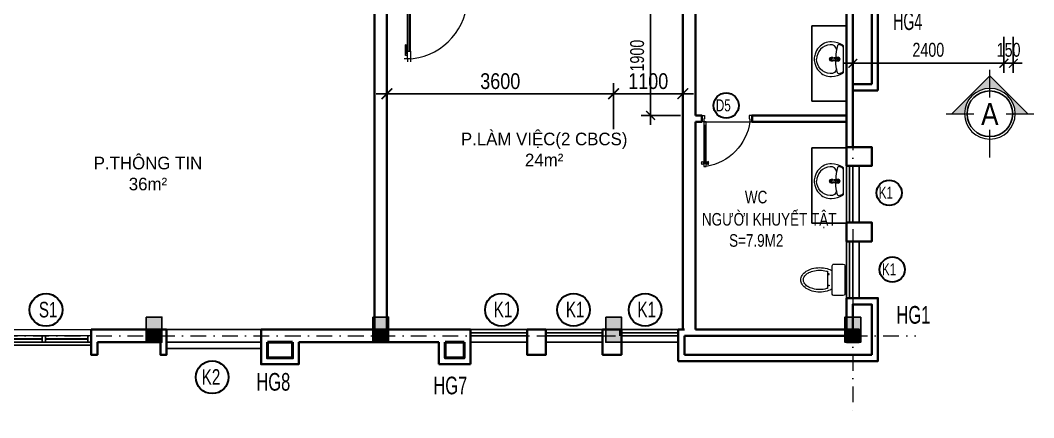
# Model space of a CAD drawing. Header units: millimetres. Extents: x 408599 to 453999, y -1491679 to -1474616.
# Drawn here: x 437900 to 453999, y -1491679 to -1485366 of the extents above; entities that cross this region are included whole.
import ezdxf
from ezdxf.enums import TextEntityAlignment as Align

# ---------------------------------------------------------------- set-up
doc = ezdxf.new("R2010")
doc.units = ezdxf.units.MM
doc.header["$MEASUREMENT"] = 0
doc.linetypes.add('DASHDOT', pattern=[1, 0.5, -0.25, 0, -0.25])
for name, color, linetype, lineweight in [('0 LAYER', 7, 'Continuous', 20), ('32-CUA', 32, 'Continuous', 15), ('8', 9, 'Continuous', 13), ('A-Door', 8, 'Continuous', 13), ('Chu thich-0.25', 21, 'Continuous', 35), ('CUA SO', 135, 'Continuous', 15), ('Hatch Nhat-0.15', 8, 'Continuous', 9), ('NET THAY', 7, 'Continuous', 20), ('S3', 2, 'Continuous', 25), ('S5', 1, 'Continuous', 35), ('Text', 3, 'Continuous', 0), ('TRUC', 65, 'DASHDOT', 9), ('Tuong-0.5', 1, 'Continuous', 50), ('Vat lieu', 245, 'Continuous', 9)]:
    doc.layers.add(name, color=color, linetype=linetype, lineweight=lineweight)
for name, color, linetype in [('DA-ANNO-DIMS', 7, 'Continuous'), ('DIM', 7, 'Continuous'), ('GHICHU', 7, 'Continuous'), ('hat', 7, 'Continuous'), ('KICHTHUOC', 7, 'Continuous'), ('Net-02', 8, 'Continuous'), ('NET-THAY', 7, 'Continuous'), ('NET03', 2, 'Continuous'), ('TBI', 3, 'Continuous')]:
    doc.layers.add(name, color=color, linetype=linetype)
doc.styles.add('AVO', font='arial.ttf')
doc.styles.add('B', font='')
doc.styles.add('CHU KT (APTIMA)', font='', dxfattribs={"width": 0.7})
doc.styles.add('HELVECONDENSE', font='')
doc.styles.add('STYLE2', font='')
doc.styles.add('VNI-A', font='', dxfattribs={"width": 0.8})
doc.styles.add('VNI-HELVE', font='', dxfattribs={"height": 200})
doc.styles.add('VNI-Helve-Condense', font='', dxfattribs={"width": 0.9, "height": 220})
doc.styles.get('B').set_extended_font_data('VNI-Helve-Condense')
doc.styles.get('CHU KT (APTIMA)').set_extended_font_data('VNI-Aptima')
doc.styles.get('HELVECONDENSE').set_extended_font_data('VNI-Helve-Condense')
doc.styles.get('STYLE2').set_extended_font_data('VNI-Helve-Condense')
doc.styles.get('VNI-A').set_extended_font_data('VNI-Avo')
doc.styles.get('VNI-HELVE').set_extended_font_data('VNI-Helve-Condense')
doc.styles.get('VNI-Helve-Condense').set_extended_font_data('VNI-Helve-Condense')
doc.dimstyles.new('Copy of D100', dxfattribs={"dimscale": 0, "dimtxt": 220, "dimasz": 140, "dimexe": 150, "dimexo": 0, "dimgap": 100, "dimtad": 1, "dimdec": 0, "dimzin": 0, "dimdsep": 46, "dimtxsty": 'VNI-Helve-Condense', "dimblk": 'ARCHTICK', "dimcen": 0.09, "dimdle": 150, "dimclrd": 35, "dimclre": 35, "dimclrt": 2, "dimadec": 0, "dimazin": 0, "dimtfac": 1, "dimtdec": 0, "dimtix": 1, "dimtmove": 2, "dimatfit": 3, "dimldrblk": 'ARCHTICK', "dimfxl": 1, "dimtolj": 1, "dimtzin": 0, "dimarcsym": 1})
doc.dimstyles.new('TL 1-100', dxfattribs={"dimscale": 0, "dimtxt": 250, "dimasz": 170, "dimexe": 170, "dimexo": 6.25, "dimgap": 70, "dimtad": 1, "dimdec": 0, "dimzin": 0, "dimdsep": 46, "dimtxsty": 'STYLE2', "dimblk": 'ARCHTICK', "dimcen": 0.09, "dimdle": 170, "dimclrd": 252, "dimclre": 252, "dimclrt": 7, "dimadec": 0, "dimazin": 0, "dimtfac": 1, "dimtdec": 0, "dimtix": 1, "dimtmove": 2, "dimatfit": 3, "dimfxl": 1, "dimtolj": 1, "dimtzin": 0, "dimarcsym": 0})

# ---------------------------------------------------------------- blocks, each defined once
blk = doc.blocks.new('C1000')
at = {"layer": '32-CUA', "lineweight": 0}
for p, q in [((74112.4, -17359.21), (74111.9, -17359.21)), ((74112.4, -17359.21), (74112.4, -17358.71)), ((74112.4, -17359.21), (74112.4, -17360.41)), ((74112.9, -17359.21), (74112.4, -17359.21)), ((74112.9, -17359.21), (74112.9, -17358.71)), ((74112.9, -17360.41), (74112.9, -17359.21)), ((74112.12, -17359.72), (74112.12, -17361.41)), ((74112.4, -17359.72), (74112.12, -17359.72)), ((74112.18, -17360), (74112.18, -17361.41)), ((74112.4, -17360), (74112.18, -17360)), ((74112.4, -17359.72), (74112.4, -17360)), ((74112.4, -17360.18), (74112.4, -17367.01)), ((74112.4, -17360.41), (74112.9, -17360.41)), ((74112.65, -17367.01), (74112.65, -17360.41)), ((74112.9, -17360.41), (74112.9, -17367.01)), ((74112.18, -17361.41), (74112.12, -17361.41)), ((74112.4, -17368.21), (74112.4, -17367.01)), ((74112.4, -17367.01), (74112.9, -17367.01)), ((74112.9, -17367.01), (74112.9, -17368.21)), ((74112.15, -17368.21), (74112.15, -17369.21)), ((74112.4, -17368.21), (74112.15, -17368.21)), ((74112.4, -17368.71), (74112.4, -17368.21)), ((74112.9, -17368.21), (74112.4, -17368.21)), ((74112.65, -17368.71), (74112.4, -17368.71)), ((74112.65, -17369.21), (74112.65, -17368.71)), ((74121.65, -17368.71), (74121.9, -17368.71)), ((74121.65, -17369.21), (74121.65, -17368.71)), ((74121.9, -17368.21), (74122.15, -17368.21)), ((74121.9, -17368.71), (74121.9, -17368.21)), ((74122.15, -17368.21), (74122.15, -17369.21)), ((74112.15, -17369.21), (74112.65, -17369.21)), ((74122.15, -17369.21), (74121.65, -17369.21))]:
    blk.add_line(p, q, dxfattribs=at)
at = {"layer": '32-CUA', "lineweight": 0, "extrusion": (0, 0, -1)}
blk.add_ellipse((74113.02, -17368.07), major_axis=(-6.72, 6.36), ratio=0.918583, start_param=0.785398, end_param=2.356194, dxfattribs=at)
blk = doc.blocks.new('_ArchTick')
at = {"color": 0, "linetype": 'ByBlock', "const_width": 0.15}
blk.add_lwpolyline([(-0.5, -0.5), (0.5, 0.5)], dxfattribs=at)
blk = doc.blocks.new('*D42')
at = {"layer": 'DEFPOINTS', "color": 0, "ltscale": 2, "transparency": 16777216}
for p in [(447325, -1486532), (443725, -1487100), (447325, -1487100)]:
    blk.add_point(p, dxfattribs=at)
at = {"layer": 'DIM', "color": 252, "lineweight": -2, "ltscale": 2, "transparency": 16777216}
for p, q in [((443725, -1487094), (443725, -1486362)), ((447325, -1487094), (447325, -1486362)), ((443555, -1486532), (447495, -1486532))]:
    blk.add_line(p, q, dxfattribs=at)
at = {"layer": 'DIM', "color": 252, "lineweight": -2, "ltscale": 2, "transparency": 16777216, "xscale": 170, "yscale": 170, "zscale": 170, "rotation": 180}
blk.add_blockref('_ArchTick', (443725, -1486532), dxfattribs=at)
at = {"layer": 'DIM', "color": 252, "lineweight": -2, "ltscale": 2, "transparency": 16777216, "xscale": 170, "yscale": 170, "zscale": 170}
blk.add_blockref('_ArchTick', (447325, -1486532), dxfattribs=at)
at = {"layer": 'DIM', "color": 7, "ltscale": 2, "transparency": 16777216, "insert": (445525, -1486334), "char_height": 250, "attachment_point": 5, "style": 'STYLE2'}
blk.add_mtext('\\A1;3600', dxfattribs=at)
blk = doc.blocks.new('*D43')
at = {"layer": 'DEFPOINTS', "color": 0, "ltscale": 2, "transparency": 16777216}
for p in [(448425, -1486532), (448425, -1486637), (447325, -1487100)]:
    blk.add_point(p, dxfattribs=at)
at = {"layer": 'DIM', "color": 252, "lineweight": -2, "ltscale": 2, "transparency": 16777216}
for p, q in [((447325, -1487094), (447325, -1486362)), ((448425, -1486631), (448425, -1486362)), ((447155, -1486532), (448595, -1486532))]:
    blk.add_line(p, q, dxfattribs=at)
at = {"layer": 'DIM', "color": 252, "lineweight": -2, "ltscale": 2, "transparency": 16777216, "xscale": 170, "yscale": 170, "zscale": 170, "rotation": 180}
blk.add_blockref('_ArchTick', (447325, -1486532), dxfattribs=at)
at = {"layer": 'DIM', "color": 252, "lineweight": -2, "ltscale": 2, "transparency": 16777216, "xscale": 170, "yscale": 170, "zscale": 170}
blk.add_blockref('_ArchTick', (448425, -1486532), dxfattribs=at)
at = {"layer": 'DIM', "color": 7, "ltscale": 2, "transparency": 16777216, "insert": (447875, -1486334), "char_height": 250, "attachment_point": 5, "style": 'STYLE2'}
blk.add_mtext('\\A1;1100', dxfattribs=at)
blk = doc.blocks.new('TF0995P')
at = {"layer": 'Vat lieu'}
for p, q in [((-0.039, -0.183), (-0.017, -0.183)), ((0.017, -0.183), (0.038, -0.183))]:
    blk.add_line(p, q, dxfattribs=at)
blk.add_lwpolyline([(0, 0), (0.211, 0), (0.222, -0.008, -0.132514), (0.275, -0.189, -0.220557), (0.187, -0.392, -0.106796), (0.081, -0.451, -0.073183), (0, -0.464, -0.073183), (-0.081, -0.451, -0.106796), (-0.187, -0.392, -0.220557), (-0.275, -0.189, -0.132514), (-0.222, -0.008), (-0.211, 0)], format="xyb", close=True, dxfattribs=at)
for points in [[(-0.192, -0.004, 0.205194), (-0.208, -0.015, 0.09486), (-0.231, -0.07, 0.321316), (-0.219, -0.096, 0.050737), (-0.026, -0.122, 13.255667)], [(-0.152, -0.11, 0.396389), (-0.229, -0.209, 0.390675), (0, -0.427, 1.709543)], [(-0.012, -0.207), (-0.014, -0.195, -0.090943), (-0.016, -0.189), (-0.022, -0.147), (-0.027, -0.114), (-0.03, -0.083, -0.413838), (0, -0.054, -0.413838), (0.03, -0.083), (0.027, -0.114), (0.022, -0.147), (0.016, -0.189, -0.090943), (0.014, -0.195), (0.012, -0.207, -0.482882)], [(0.027, -0.114, 0.462811), (0, -0.083, 0.462811), (-0.027, -0.114)], [(-0.022, -0.112, -0.414214), (0, -0.091, -0.685598)], [(-0.022, -0.112), (-0.012, -0.186, 0.389882), (0, -0.196, 1.391857)], [(0.022, -0.112, 0.414214), (0, -0.091, 0.685598)], [(0.152, -0.11, -0.396389), (0.229, -0.209, -0.390675), (0, -0.427, -1.709543)], [(0.022, -0.112), (0.012, -0.186, -0.389882), (0, -0.196, -1.391857)], [(0.192, -0.004, -0.205194), (0.208, -0.015, -0.09486), (0.231, -0.07, -0.321316), (0.219, -0.096, -0.050572), (0.026, -0.122, -13.255667)], [(-0.014, -0.195, 0.245866), (0, -0.205, 0.245866), (0.014, -0.195)], [(0.012, -0.207, -0.389882), (0, -0.217, -0.230616), (-0.009, -0.213, -0.146126), (-0.012, -0.207)], [(0.012, -0.207), (0.011, -0.215, -0.409667), (0, -0.225, -0.409667), (-0.011, -0.215), (-0.012, -0.207)]]:
    blk.add_lwpolyline(points, format="xyb", dxfattribs=at)
for centre, radius in [((0, -0.125), 0.019), ((0, -0.069), 0.0143), ((0, -0.125), 0.012), ((0, -0.069), 0.0089)]:
    blk.add_circle(centre, radius, dxfattribs=at)
for radius, start, end in [(0.0329, 126.9145, 252.0015), (0.0329, 291.5338, 49.4494), (0.0227, 142.1403, 238.4416), (0.0227, 307.8585, 31.1898)]:
    blk.add_arc((-0.001, -0.183), radius, start, end, dxfattribs=at)
blk = doc.blocks.new('mb-boncau1')
at = {"layer": 'Vat lieu', "linetype": 'Continuous'}
for p, q in [((225, 0), (-225, 0)), ((-250, -25), (-250, -175)), ((250, -175), (250, -25)), ((-225, -200), (225, -200)), ((-133, -270), (133, -270)), ((-86, -248), (-96, -248)), ((-96, -248), (-96, -270)), ((-96, -270), (-86, -270)), ((-86, -270), (-86, -248)), ((86, -248), (96, -248)), ((86, -270), (86, -248)), ((96, -270), (86, -270)), ((96, -248), (96, -270))]:
    blk.add_line(p, q, dxfattribs=at)
for centre, radius, start, end in [((-225, -25), 25, 90, 180), ((225, -25), 25, 0, 90), ((-225, -175), 25, 180, 270), ((264, -401), 458, 164.9269, 180), ((134, -366), 323, 149.0966, 164.9269), ((264, -401), 418, 164.9269, 180), ((134, -366), 283, 160.176, 164.9269), ((-134, -366), 283, 15.0731, 19.824), ((-264, -401), 418, 0, 15.0731), ((-134, -366), 323, 15.0731, 30.9034), ((-264, -401), 458, 0, 15.0731), ((225, -175), 25, 270, 0), ((264, -401), 458, 180, 195.0731), ((264, -401), 418, 180, 195.0731), ((-264, -401), 418, 344.9269, 0), ((-264, -401), 458, 344.9269, 0), ((134, -436), 323, 195.0731, 213.0315), ((134, -436), 283, 195.0731, 213.0315), ((52, -490), 226, 213.0315, 237.5002), ((52, -490), 186, 213.0315, 237.5002), ((-52, -490), 186, 302.4998, 326.9685), ((-52, -490), 226, 302.4998, 326.9685), ((-134, -436), 283, 326.9685, 344.9269), ((-134, -436), 323, 326.9685, 344.9269), ((0, -571), 129, 237.5002, 270), ((0, -571), 89.3, 237.5002, 270), ((0, -571), 89.3, 270, 302.4998), ((0, -571), 129, 270, 302.4998)]:
    blk.add_arc(centre, radius, start, end, dxfattribs=at)
blk = doc.blocks.new('*D24')
at = {"layer": 'DA-ANNO-DIMS', "color": 35, "linetype": 'ByBlock', "lineweight": -2, "transparency": 16777216}
blk.add_line((447912, -1487027), (447912, -1484827), dxfattribs=at)
at = {"layer": 'DA-ANNO-DIMS', "color": 35, "lineweight": -2, "transparency": 16777216}
for p, q in [((448388, -1484977), (447762, -1484977)), ((448388, -1486877), (447762, -1486877))]:
    blk.add_line(p, q, dxfattribs=at)
at = {"layer": 'DEFPOINTS', "color": 0, "linetype": 'ByBlock', "transparency": 16777216}
for p in [(447912, -1484977), (448388, -1484977), (448388, -1486877)]:
    blk.add_point(p, dxfattribs=at)
at = {"layer": 'DA-ANNO-DIMS', "color": 35, "linetype": 'ByBlock', "lineweight": -2, "transparency": 16777216, "xscale": 140, "yscale": 140, "zscale": 140}
for p, rotation in [((447912, -1484977), 90), ((447912, -1486877), 270)]:
    blk.add_blockref('_ArchTick', p, dxfattribs=dict(at, rotation=rotation))
at = {"layer": 'DA-ANNO-DIMS', "color": 2, "linetype": 'ByBlock', "transparency": 16777216, "insert": (447700, -1485927), "char_height": 220, "attachment_point": 5, "rotation": 90, "style": 'VNI-Helve-Condense'}
blk.add_mtext('\\A1;1900', dxfattribs=at)
blk = doc.blocks.new('*D25')
at = {"layer": 'DEFPOINTS', "color": 0, "transparency": 16777216}
for p in [(451125, -1485628), (453525, -1485628), (451125, -1486049)]:
    blk.add_point(p, dxfattribs=at)
at = {"layer": 'KICHTHUOC', "color": 35, "lineweight": -2, "transparency": 16777216}
for p, q in [((451125, -1485628), (451125, -1486199)), ((453525, -1485628), (453525, -1486199)), ((453675, -1486049), (450975, -1486049))]:
    blk.add_line(p, q, dxfattribs=at)
at = {"layer": 'KICHTHUOC', "color": 35, "lineweight": -2, "transparency": 16777216, "xscale": 140, "yscale": 140, "zscale": 140, "rotation": 180}
blk.add_blockref('_ArchTick', (451125, -1486049), dxfattribs=at)
at = {"layer": 'KICHTHUOC', "color": 35, "lineweight": -2, "transparency": 16777216, "xscale": 140, "yscale": 140, "zscale": 140}
blk.add_blockref('_ArchTick', (453525, -1486049), dxfattribs=at)
at = {"layer": 'KICHTHUOC', "color": 2, "transparency": 16777216, "insert": (452325, -1485836), "char_height": 220, "attachment_point": 5, "style": 'VNI-Helve-Condense'}
blk.add_mtext('\\A1;2400', dxfattribs=at)
blk = doc.blocks.new('*D26')
at = {"layer": 'DEFPOINTS', "color": 0, "transparency": 16777216}
for p in [(453525, -1485628), (453675, -1485628), (453675, -1486049)]:
    blk.add_point(p, dxfattribs=at)
at = {"layer": 'KICHTHUOC', "color": 35, "lineweight": -2, "transparency": 16777216}
for p, q in [((453525, -1485628), (453525, -1486199)), ((453675, -1485628), (453675, -1486199)), ((453525, -1486049), (453385, -1486049)), ((453525, -1486049), (453675, -1486049)), ((453675, -1486049), (453815, -1486049))]:
    blk.add_line(p, q, dxfattribs=at)
at = {"layer": 'KICHTHUOC', "color": 35, "lineweight": -2, "transparency": 16777216, "xscale": 140, "yscale": 140, "zscale": 140}
blk.add_blockref('_ArchTick', (453525, -1486049), dxfattribs=at)
at = {"layer": 'KICHTHUOC', "color": 35, "lineweight": -2, "transparency": 16777216, "xscale": 140, "yscale": 140, "zscale": 140, "rotation": 180}
blk.add_blockref('_ArchTick', (453675, -1486049), dxfattribs=at)
at = {"layer": 'KICHTHUOC', "color": 2, "transparency": 16777216, "insert": (453600, -1485836), "char_height": 220, "attachment_point": 5, "style": 'VNI-Helve-Condense'}
blk.add_mtext('\\A1;150', dxfattribs=at)
blk = doc.blocks.new('dau cat 2')
h = blk.add_hatch(color=256)
h.paths.add_polyline_path([(0, 200), (0, 300), (-300, 0), (-200, 0, -0.414214)])
h.paths.add_polyline_path([(200, 0), (300, 0), (0, 300), (0, 200, -0.414214)])
blk.add_circle((0, 0), 180)
at = {"layer": '8'}
for p, q in [((0, 127.3), (0, 345.5)), ((0, 300), (-300, 0)), ((0, 300), (300, 0)), ((-127.3, 0), (-345.5, 0)), ((345.5, 0), (127.3, 0)), ((0, -345.5), (0, -127.3))]:
    blk.add_line(p, q, dxfattribs=at)
blk.add_circle((0, 0), 200, dxfattribs=at)
at = {"layer": 'Text', "style": 'HELVECONDENSE'}
blk.add_attdef('A', text='', height=232.7, dxfattribs=at).set_placement((0, 0), align=Align.MIDDLE)
blk = doc.blocks.new('s1')
at = {"layer": 'CUA SO', "color": 30}
for p, q in [((429800, -1489688), (429125, -1489688)), ((429800, -1489698), (429125, -1489698)), ((430525, -1489688), (429850, -1489688)), ((430525, -1489698), (429850, -1489698))]:
    blk.add_line(p, q, dxfattribs=at)
at = {"layer": 'CUA SO', "color": 55}
for points in [[(429125, -1489743), (429075, -1489743), (429075, -1489643), (429125, -1489643)], [(430575, -1489643), (429075, -1489643), (429075, -1489843), (430575, -1489843)], [(429850, -1489743), (429800, -1489743), (429800, -1489643), (429850, -1489643)], [(430575, -1489743), (430525, -1489743), (430525, -1489643), (430575, -1489643)]]:
    blk.add_lwpolyline(points, close=True, dxfattribs=at)
at = {"layer": 'CUA SO', "color": 30}
for points in [[(429125, -1489643), (429800, -1489643), (429800, -1489743), (429125, -1489743)], [(429850, -1489643), (430525, -1489643), (430525, -1489743), (429850, -1489743)]]:
    blk.add_lwpolyline(points, close=True, dxfattribs=at)

msp = doc.modelspace()

# ---------------------------------------------------------------- hatches: boundary and pattern name
at = {"layer": 'hat', "ltscale": 200}
h = msp.add_hatch(color=6, dxfattribs=at)
h.dxf.hatch_style = 1
h.paths.add_polyline_path([(440125.4, -1490278.2), (439925.4, -1490278.2), (439925.4, -1490478.2), (440125.4, -1490478.2)])
h = msp.add_hatch(color=256, dxfattribs=at)
h.dxf.hatch_style = 1
h.paths.add_polyline_path([(443525.4, -1490479.4), (443725.4, -1490479.4), (443725.4, -1490279.4), (443525.4, -1490279.4)])
h = msp.add_hatch(color=256, dxfattribs=at)
h.dxf.hatch_style = 1
h.paths.add_polyline_path([(451225.4, -1490476.6), (451025.4, -1490476.6), (451025.4, -1490276.6), (451225.4, -1490276.6)])
h = msp.add_hatch(color=256, dxfattribs=at)
h.dxf.hatch_style = 1
h.paths.add_polyline_path([(451025.4, -1490476.6), (451225.4, -1490476.6), (451225.4, -1490276.6), (451025.4, -1490276.6)])
h = msp.add_hatch(color=256, dxfattribs=at)
h.dxf.hatch_style = 1
h.paths.add_polyline_path([(451225.4, -1490476.6), (451025.4, -1490476.6), (451025.4, -1490276.6), (451225.4, -1490276.6)])
h = msp.add_hatch(color=256, dxfattribs=at)
h.dxf.hatch_style = 1
h.paths.add_polyline_path([(451025.4, -1490476.6), (451225.4, -1490476.6), (451225.4, -1490276.6), (451025.4, -1490276.6)])
h = msp.add_hatch(color=256, dxfattribs=at)
h.dxf.hatch_style = 1
h.paths.add_polyline_path([(451225.4, -1490477.6), (451025.4, -1490477.6), (451025.4, -1490277.6), (451225.4, -1490277.6)])
h = msp.add_hatch(color=256, dxfattribs=at)
h.dxf.hatch_style = 1
h.paths.add_polyline_path([(451025.4, -1490477.6), (451225.4, -1490477.6), (451225.4, -1490277.6), (451025.4, -1490277.6)])
h = msp.add_hatch(color=256, dxfattribs=at)
h.dxf.hatch_style = 1
h.paths.add_polyline_path([(451225.4, -1490477.6), (451025.4, -1490477.6), (451025.4, -1490277.6), (451225.4, -1490277.6)])
h = msp.add_hatch(color=256, dxfattribs=at)
h.dxf.hatch_style = 1
h.paths.add_polyline_path([(451025.4, -1490477.6), (451225.4, -1490477.6), (451225.4, -1490277.6), (451025.4, -1490277.6)])
h = msp.add_hatch(color=256, dxfattribs=at)
h.dxf.hatch_style = 1
h.paths.add_polyline_path([(451225.4, -1490479.4), (451025.4, -1490479.4), (451025.4, -1490279.4), (451225.4, -1490279.4)])
h = msp.add_hatch(color=256, dxfattribs=at)
h.dxf.hatch_style = 1
h.paths.add_polyline_path([(451025.4, -1490479.4), (451225.4, -1490479.4), (451225.4, -1490279.4), (451025.4, -1490279.4)])
h = msp.add_hatch(color=256, dxfattribs=at)
h.dxf.hatch_style = 1
h.paths.add_polyline_path([(451225.4, -1490479.4), (451025.4, -1490479.4), (451025.4, -1490279.4), (451225.4, -1490279.4)])
h = msp.add_hatch(color=256, dxfattribs=at)
h.dxf.hatch_style = 1
h.paths.add_polyline_path([(451025.4, -1490479.4), (451225.4, -1490479.4), (451225.4, -1490279.4), (451025.4, -1490279.4)])
h = msp.add_hatch(color=256, dxfattribs=at)
h.dxf.hatch_style = 1
h.paths.add_polyline_path([(451225.4, -1490479.4), (451025.4, -1490479.4), (451025.4, -1490279.4), (451225.4, -1490279.4)])
h = msp.add_hatch(color=256, dxfattribs=at)
h.dxf.hatch_style = 1
h.paths.add_polyline_path([(451025.4, -1490479.4), (451225.4, -1490479.4), (451225.4, -1490279.4), (451025.4, -1490279.4)])
h = msp.add_hatch(color=256, dxfattribs=at)
h.dxf.hatch_style = 1
h.paths.add_polyline_path([(451225.4, -1490479.4), (451025.4, -1490479.4), (451025.4, -1490279.4), (451225.4, -1490279.4)])
h = msp.add_hatch(color=256, dxfattribs=at)
h.dxf.hatch_style = 1
h.paths.add_polyline_path([(451025.4, -1490479.4), (451225.4, -1490479.4), (451225.4, -1490279.4), (451025.4, -1490279.4)])
at = {"layer": 'Hatch Nhat-0.15'}
h = msp.add_hatch(color=256, dxfattribs=at)
h.dxf.hatch_style = 1
h.paths.add_polyline_path([(440000.4, -1490079.4), (439900.4, -1490079.4), (439900.4, -1490379.2), (440000.4, -1490379.2)])
h.paths.add_polyline_path([(440150.4, -1490079.4), (440000.4, -1490079.4), (440000.4, -1490379.2), (440150.4, -1490379.2)])
h.paths.add_polyline_path([(440150.4, -1490379.2), (440000.4, -1490379.2), (440000.4, -1490479.4), (440150.4, -1490479.4)])
h.paths.add_polyline_path([(440000.4, -1490379.2), (439900.4, -1490379.2), (439900.4, -1490479.4), (440000.4, -1490479.4)])
h = msp.add_hatch(color=256, dxfattribs=at)
h.dxf.hatch_style = 1
h.paths.add_polyline_path([(443600.4, -1490079.4), (443500.4, -1490079.4), (443500.4, -1490379.2), (443600.4, -1490379.2)])
h.paths.add_polyline_path([(443750.4, -1490079.4), (443600.4, -1490079.4), (443600.4, -1490379.2), (443750.4, -1490379.2)])
h.paths.add_polyline_path([(443750.4, -1490379.2), (443600.4, -1490379.2), (443600.4, -1490479.4), (443750.4, -1490479.4)])
h.paths.add_polyline_path([(443600.4, -1490379.2), (443500.4, -1490379.2), (443500.4, -1490479.4), (443600.4, -1490479.4)])
h = msp.add_hatch(color=256, dxfattribs=at)
h.dxf.hatch_style = 1
h.paths.add_polyline_path([(447300.4, -1490079.4), (447200.4, -1490079.4), (447200.4, -1490379.2), (447300.4, -1490379.2)])
h.paths.add_polyline_path([(447450.4, -1490079.4), (447300.4, -1490079.4), (447300.4, -1490379.2), (447450.4, -1490379.2)])
h.paths.add_polyline_path([(447450.4, -1490379.2), (447300.4, -1490379.2), (447300.4, -1490479.4), (447450.4, -1490479.4)])
h.paths.add_polyline_path([(447300.4, -1490379.2), (447200.4, -1490379.2), (447200.4, -1490479.4), (447300.4, -1490479.4)])
h = msp.add_hatch(color=256, dxfattribs=at)
h.dxf.hatch_style = 1
h.paths.add_polyline_path([(451150.4, -1490079.4), (451250.4, -1490079.4), (451250.4, -1490379.2), (451150.4, -1490379.2)])
h.paths.add_polyline_path([(451000.4, -1490079.4), (451150.4, -1490079.4), (451150.4, -1490379.2), (451000.4, -1490379.2)])
h.paths.add_polyline_path([(451000.4, -1490379.2), (451150.4, -1490379.2), (451150.4, -1490479.4), (451000.4, -1490479.4)])
h.paths.add_polyline_path([(451150.4, -1490379.2), (451250.4, -1490379.2), (451250.4, -1490479.4), (451150.4, -1490479.4)])
h = msp.add_hatch(color=256, dxfattribs=at)
h.dxf.hatch_style = 1
h.paths.add_polyline_path([(451150.4, -1490080.4), (451250.4, -1490080.4), (451250.4, -1490380.2), (451150.4, -1490380.2)])
h.paths.add_polyline_path([(451000.4, -1490080.4), (451150.4, -1490080.4), (451150.4, -1490380.2), (451000.4, -1490380.2)])
h.paths.add_polyline_path([(451000.4, -1490380.2), (451150.4, -1490380.2), (451150.4, -1490480.4), (451000.4, -1490480.4)])
h.paths.add_polyline_path([(451150.4, -1490380.2), (451250.4, -1490380.2), (451250.4, -1490480.4), (451150.4, -1490480.4)])

# ---------------------------------------------------------------- linework, layer by layer
at = {"layer": 'A-Door'}
msp.add_line((448725.4, -1486976.8), (448725.4, -1486876.8), dxfattribs=at)
msp.add_line((448725.4, -1486976.8), (448725.4, -1486876.8), dxfattribs=at)
at = {"layer": 'A-Door', "extrusion": (0, -1e-16, -1)}
for p, q in [((448761.3, -1486976.8), (449489.6, -1486976.8)), ((448761.3, -1486976.8), (449489.6, -1486976.8)), ((448761.3, -1487030.6), (448797.2, -1487030.6)), ((448761.3, -1487030.6), (448797.2, -1487030.6)), ((448774.8, -1487633.1), (448774.8, -1487030.6)), ((448774.8, -1487633.1), (448774.8, -1487030.6)), ((448783.8, -1487633.1), (448783.8, -1487030.6)), ((448783.8, -1487633.1), (448783.8, -1487030.6)), ((448761.3, -1487633.1), (448797.2, -1487633.1)), ((448761.3, -1487633.1), (448797.2, -1487633.1))]:
    msp.add_line(p, q, dxfattribs=at)
at = {"layer": 'A-Door', "extrusion": (0, -1e-16, -1), "elevation": 0}
for points in [[(-448725.4, -1486976.8), (-448725.4, -1486876.8), (-448770.3, -1486876.8), (-448770.3, -1486931.9), (-448761.3, -1486931.9), (-448761.3, -1486976.8)], [(-448725.4, -1486976.8), (-448725.4, -1486876.8), (-448770.3, -1486876.8), (-448770.3, -1486931.9), (-448761.3, -1486931.9), (-448761.3, -1486976.8)], [(-449525.4, -1486976.8), (-449525.4, -1486876.8), (-449480.6, -1486876.8), (-449480.6, -1486931.9), (-449489.6, -1486931.9), (-449489.6, -1486976.8)], [(-449525.4, -1486976.8), (-449525.4, -1486876.8), (-449480.6, -1486876.8), (-449480.6, -1486931.9), (-449489.6, -1486931.9), (-449489.6, -1486976.8)], [(-448761.3, -1486976.8), (-448761.3, -1487687), (-448797.2, -1487687), (-448797.2, -1486976.8)], [(-448761.3, -1486976.8), (-448761.3, -1487687), (-448797.2, -1487687), (-448797.2, -1486976.8)], [(-448752.4, -1487619.7), (-448752.4, -1487646.6), (-448725.4, -1487655.6), (-448725.4, -1487610.7)], [(-448752.4, -1487619.7), (-448752.4, -1487646.6), (-448725.4, -1487655.6), (-448725.4, -1487610.7)], [(-448806.2, -1487619.7), (-448806.2, -1487646.6), (-448833.1, -1487655.6), (-448833.1, -1487610.7)], [(-448806.2, -1487619.7), (-448806.2, -1487646.6), (-448833.1, -1487655.6), (-448833.1, -1487610.7)]]:
    msp.add_lwpolyline(points, close=True, dxfattribs=at)
for points in [[(-448757.6, -1487624.2), (-448752.4, -1487624.2)], [(-448757.6, -1487624.2), (-448752.4, -1487624.2)], [(-448757.6, -1487642.1), (-448752.4, -1487642.1)], [(-448757.6, -1487642.1), (-448752.4, -1487642.1)], [(-448801, -1487624.2), (-448806.2, -1487624.2)], [(-448801, -1487624.2), (-448806.2, -1487624.2)], [(-448801, -1487642.1), (-448806.2, -1487642.1)], [(-448801, -1487642.1), (-448806.2, -1487642.1)]]:
    msp.add_lwpolyline(points, dxfattribs=at)
at = {"layer": 'A-Door', "extrusion": (0, -1e-16, -1)}
for centre, radius, start, end in [((-448666.3, -1486866.8), 830.6, 187.60938, 260.9284), ((-448666.3, -1486866.8), 830.6, 187.60938, 260.9284), ((-448728.8, -1487633.1), 5.61, 306.8699, 53.1301), ((-448728.8, -1487633.1), 5.61, 306.8699, 53.1301), ((-448815.2, -1487633.1), 58.3, 337.38014, 22.61986), ((-448815.2, -1487633.1), 58.3, 337.38014, 22.61986), ((-448743.4, -1487633.1), 58.3, 157.38014, 202.61986), ((-448743.4, -1487633.1), 58.3, 157.38014, 202.61986), ((-448829.8, -1487633.1), 5.61, 126.8699, 233.1301), ((-448829.8, -1487633.1), 5.61, 126.8699, 233.1301)]:
    msp.add_arc(centre, radius, start, end, dxfattribs=at)
at = {"layer": 'NET THAY'}
msp.add_line((451425.4, -1490679.4), (451425.4, -1490180.4), dxfattribs=at)
at = {"layer": 'NET THAY', "color": 26, "lineweight": 30}
for centre, radius in [((449114.4, -1486720.3), 200), ((451702.2, -1488106), 200), ((451752, -1489325.6), 200), ((438309.7, -1489966.3), 260), ((445542.8, -1489963.2), 260), ((446688.9, -1489964.8), 260), ((447826.7, -1489964.9), 260), ((440947.8, -1491035.7), 260)]:
    msp.add_circle(centre, radius, dxfattribs=at)
at = {"layer": 'Net-02'}
for p, q in [((450476.3, -1486651.8), (450476.3, -1485451.8)), ((450476.3, -1485451.8), (451025.4, -1485451.8)), ((450476.3, -1486651.8), (451025.4, -1486651.8)), ((450476.3, -1488589.3), (450476.3, -1487389.3)), ((450476.3, -1487389.3), (451025.4, -1487389.3)), ((451025.4, -1487378.5), (451125.4, -1487378.5)), ((451025.4, -1488576.8), (451025.4, -1487676.8)), ((451025.4, -1488578.5), (451025.4, -1487678.5)), ((451075.4, -1487676.8), (451075.4, -1488576.8)), ((451075.4, -1487678.5), (451075.4, -1488578.5)), ((451125.4, -1487676.8), (451125.4, -1488576.8)), ((451125.4, -1487678.5), (451125.4, -1488578.5)), ((451225.2, -1487676.8), (451225.2, -1488576.8)), ((451225.2, -1487678.5), (451225.2, -1488578.5)), ((450476.3, -1488589.3), (451025.4, -1488589.3)), ((451025.4, -1488576.8), (451125.4, -1488576.8)), ((451025.4, -1488578.5), (451125.4, -1488578.5)), ((451025.4, -1488876.8), (451025.4, -1489776.8)), ((451025.4, -1488878.5), (451025.4, -1489778.5)), ((451075.4, -1489776.8), (451075.4, -1488876.8)), ((451075.4, -1489778.5), (451075.4, -1488878.5)), ((451125.4, -1489776.8), (451125.4, -1488876.8)), ((451125.4, -1489778.5), (451125.4, -1488878.5)), ((451225.2, -1489776.8), (451225.2, -1488876.8)), ((451225.2, -1489778.5), (451225.2, -1488878.5)), ((441725.4, -1490278.5), (440225.4, -1490278.5)), ((441725.4, -1490278.5), (441725.4, -1490378.5)), ((446050.4, -1490278.5), (445050.4, -1490278.5)), ((445050.4, -1490328.5), (445950.4, -1490328.5)), ((445050.4, -1490378.5), (445950.4, -1490378.5)), ((446250.4, -1490278.5), (446250.4, -1490378.5)), ((447150.4, -1490278.5), (446250.4, -1490278.5)), ((446250.4, -1490328.5), (447150.4, -1490328.5)), ((446250.4, -1490378.5), (447150.4, -1490378.5)), ((447425.4, -1490278.5), (447425.4, -1490378.5)), ((447450.4, -1490278.5), (447450.4, -1490378.5)), ((448350.4, -1490278.5), (447450.4, -1490278.5)), ((447450.4, -1490328.5), (448350.4, -1490328.5)), ((447450.4, -1490378.5), (448350.4, -1490378.5)), ((439025.4, -1490528.2), (437525.4, -1490528.2)), ((440225.4, -1490478.2), (441725.4, -1490478.2)), ((440225.4, -1490578.2), (441725.4, -1490578.2)), ((445050.4, -1490478.2), (445950.4, -1490478.2)), ((446250.4, -1490478.2), (447150.4, -1490478.2)), ((447450.4, -1490478.2), (448350.4, -1490478.2))]:
    msp.add_line(p, q, dxfattribs=at)
at = {"layer": 'S3'}
for points in [[(439900.4, -1490079.4), (440150.4, -1490079.4), (440150.4, -1490479.4), (439900.4, -1490479.4)], [(443500.4, -1490079.4), (443750.4, -1490079.4), (443750.4, -1490479.4), (443500.4, -1490479.4)], [(447200.4, -1490079.4), (447450.4, -1490079.4), (447450.4, -1490479.4), (447200.4, -1490479.4)], [(451250.4, -1490079.4), (451000.4, -1490079.4), (451000.4, -1490479.4), (451250.4, -1490479.4)], [(451250.4, -1490080.4), (451000.4, -1490080.4), (451000.4, -1490480.4), (451250.4, -1490480.4)]]:
    msp.add_lwpolyline(points, close=True, dxfattribs=at)
at = {"layer": 'S5', "ltscale": 200}
for p, q in [((448425.4, -1490276.8), (448425.4, -1485076.4)), ((448625.4, -1486876.8), (448625.4, -1484976.8)), ((451025.4, -1487678.5), (451025.4, -1485079.4)), ((448625.4, -1490276.8), (448625.4, -1486976.8)), ((451125.4, -1487678.5), (451025.4, -1487678.5)), ((451425.4, -1487678.5), (451125.4, -1487678.5)), ((451125.4, -1489780.2), (451025.4, -1489780.2)), ((451025.4, -1489780.2), (451025.4, -1490281.1)), ((451525.4, -1489780.2), (451125.4, -1489780.2)), ((451525.4, -1490481.1), (451525.4, -1489780.2)), ((451525.4, -1490779.4), (451525.4, -1490080.4)), ((451425.4, -1490679.4), (451425.4, -1490180.4)), ((439025.4, -1490278.5), (440225.4, -1490278.5)), ((442325.4, -1490278.5), (443525.4, -1490278.5)), ((443725.4, -1490279.4), (445050.4, -1490279.4)), ((445050.4, -1490278.5), (445050.4, -1490829.4)), ((447150.4, -1490278.5), (447150.4, -1490679.4)), ((448350.4, -1490278.5), (448350.4, -1490779.4)), ((448450.4, -1490378.5), (448450.4, -1490679.4)), ((439125.4, -1490478.2), (440125.4, -1490478.2)), ((442325.4, -1490478.5), (443525.4, -1490478.5)), ((443725.4, -1490479.4), (444550.4, -1490479.4)), ((444550.4, -1490478.9), (444550.4, -1490829.4)), ((451525.4, -1490479.4), (451525.4, -1490779.4)), ((451525.4, -1490479.4), (451525.4, -1490779.4))]:
    msp.add_line(p, q, dxfattribs=at)
for points in [[(443525.4, -1484878.5), (443725.4, -1484878.5), (443725.4, -1490478.5), (443525.4, -1490478.5)], [(443725.4, -1490479.4), (443525.4, -1490479.4), (443525.4, -1490279.4), (443725.4, -1490279.4)], [(451025.4, -1490476.6), (451225.4, -1490476.6), (451225.4, -1490276.6), (451025.4, -1490276.6)], [(451225.4, -1490476.6), (451025.4, -1490476.6), (451025.4, -1490276.6), (451225.4, -1490276.6)], [(451025.4, -1490476.6), (451225.4, -1490476.6), (451225.4, -1490276.6), (451025.4, -1490276.6)], [(451225.4, -1490476.6), (451025.4, -1490476.6), (451025.4, -1490276.6), (451225.4, -1490276.6)], [(451025.4, -1490477.6), (451225.4, -1490477.6), (451225.4, -1490277.6), (451025.4, -1490277.6)], [(451225.4, -1490477.6), (451025.4, -1490477.6), (451025.4, -1490277.6), (451225.4, -1490277.6)], [(451025.4, -1490477.6), (451225.4, -1490477.6), (451225.4, -1490277.6), (451025.4, -1490277.6)], [(451225.4, -1490477.6), (451025.4, -1490477.6), (451025.4, -1490277.6), (451225.4, -1490277.6)], [(451025.4, -1490479.4), (451225.4, -1490479.4), (451225.4, -1490279.4), (451025.4, -1490279.4)], [(451225.4, -1490479.4), (451025.4, -1490479.4), (451025.4, -1490279.4), (451225.4, -1490279.4)], [(451025.4, -1490479.4), (451225.4, -1490479.4), (451225.4, -1490279.4), (451025.4, -1490279.4)], [(451225.4, -1490479.4), (451025.4, -1490479.4), (451025.4, -1490279.4), (451225.4, -1490279.4)], [(451025.4, -1490479.4), (451225.4, -1490479.4), (451225.4, -1490279.4), (451025.4, -1490279.4)], [(451225.4, -1490479.4), (451025.4, -1490479.4), (451025.4, -1490279.4), (451225.4, -1490279.4)], [(451025.4, -1490479.4), (451225.4, -1490479.4), (451225.4, -1490279.4), (451025.4, -1490279.4)], [(451225.4, -1490479.4), (451025.4, -1490479.4), (451025.4, -1490279.4), (451225.4, -1490279.4)]]:
    msp.add_lwpolyline(points, close=True, dxfattribs=at)
for points in [[(451125.4, -1484879.4), (451525.4, -1484879.4), (451525.4, -1486478.5)], [(451125.4, -1487378.5), (451125.4, -1485079.4)], [(451225.4, -1485080.2), (451425.4, -1485079.4), (451425.4, -1486378.5)], [(451425.4, -1486378.5), (451125.4, -1486378.5)], [(451525.4, -1486478.5), (451125.4, -1486478.5)], [(448625.4, -1486876.8), (448725.4, -1486876.8), (448725.4, -1486976.8), (448625.4, -1486976.8)], [(451025.4, -1486876.8), (449525.4, -1486876.8), (449525.4, -1486976.8), (451025.4, -1486976.8)], [(451025.4, -1487678.5), (451425.4, -1487678.5), (451425.4, -1487378.5), (451025.4, -1487378.5), (451025.4, -1487678.5)], [(451425.4, -1487378.5), (451425.4, -1487578.5)], [(451025.4, -1488876.8), (451425.4, -1488876.8), (451425.4, -1488576.8), (451025.4, -1488576.8), (451025.4, -1488876.8)], [(451025.4, -1488878.5), (451425.4, -1488878.5), (451425.4, -1488578.5), (451025.4, -1488578.5), (451025.4, -1488878.5)], [(451125.4, -1490778.4), (451525.4, -1490778.4), (451525.4, -1489777.5), (451125.4, -1489777.5), (451025.4, -1489777.5)], [(451125.4, -1490779.4), (451525.4, -1490779.4), (451525.4, -1489778.5), (451125.4, -1489778.5), (451025.4, -1489778.5), (451025.4, -1490279.4)], [(451425.4, -1490678.4), (451425.4, -1489877.5), (451125.4, -1489877.5), (451125.4, -1490278.4)], [(451425.4, -1490679.4), (451425.4, -1489878.5), (451125.4, -1489878.5), (451125.4, -1490279.4)], [(439025.4, -1490278.5), (439025.4, -1490678.5), (439025.4, -1490678.5), (439125.4, -1490678.5), (439125.4, -1490478.2)], [(440225.4, -1490278.5), (440225.4, -1490678.5), (440225.4, -1490678.5), (440125.4, -1490678.5), (440125.4, -1490478.2)], [(441725.4, -1490278.5), (441725.4, -1490829.4), (442325.4, -1490829.4), (442325.4, -1490478.5)], [(442325.4, -1490278.5), (441725.4, -1490278.5)], [(447150.4, -1490278.5), (447150.4, -1490678.5), (447450.4, -1490678.6), (447450.4, -1490278.6), (447150.4, -1490278.5)], [(448450.4, -1490278.5), (448350.4, -1490278.5)], [(451025.4, -1490378.5), (448450.4, -1490378.5)], [(451025.4, -1490275.8), (448625.4, -1490275.8)], [(451025.4, -1490276.8), (448625.4, -1490276.8)], [(451025.4, -1490278.5), (448625.4, -1490278.5)], [(448450.4, -1490679.4), (451425.4, -1490679.4)], [(451425.4, -1490678.9), (451425.4, -1490679.4)], [(451425.4, -1490678.9), (451425.4, -1490679.4)], [(445050.4, -1490829.4), (444550.4, -1490829.4)], [(448350.4, -1490779.4), (451525.4, -1490779.4)]]:
    msp.add_lwpolyline(points, dxfattribs=at)
at = {"layer": 'S5', "color": 6, "ltscale": 200}
msp.add_lwpolyline([(439925.4, -1490278.2), (440125.4, -1490278.2), (440125.4, -1490478.2), (439925.4, -1490478.2)], close=True, dxfattribs=at)
at = {"layer": 'S5', "ltscale": 200, "elevation": 0}
msp.add_lwpolyline([(445950.4, -1490278.5), (445950.4, -1490678.5), (446250.4, -1490678.5), (446250.4, -1490278.5), (445950.4, -1490278.5)], dxfattribs=at)
at = {"layer": 'TRUC', "ltscale": 500}
for p, q in [((451125.4, -1476178.5), (451125.4, -1491678.5)), ((451125.4, -1487378.5), (451125.4, -1480878.5)), ((416600.4, -1490378.5), (452125.4, -1490378.5))]:
    msp.add_line(p, q, dxfattribs=at)
at = {"layer": 'Tuong-0.5'}
for p, q in [((442225.6, -1490478.5), (441825.5, -1490478.5)), ((444950.6, -1490478.5), (444650.6, -1490478.5))]:
    msp.add_line(p, q, dxfattribs=at)
for points in [[(442225.6, -1490478.5), (442225.5, -1490728.5), (441825.4, -1490728.5), (441825.5, -1490478.5)], [(444950.6, -1490478.5), (444950.6, -1490728.5), (444650.5, -1490728.5), (444650.6, -1490478.5)]]:
    msp.add_lwpolyline(points, dxfattribs=at)

# ---------------------------------------------------------------- block references
at = {"xscale": -1000, "yscale": 1000, "zscale": 1000, "rotation": 270}
for p in [(450976.3, -1485983.8), (450976.3, -1487921.3)]:
    msp.add_blockref('TF0995P', p, dxfattribs=at)
at = {"ltscale": 300, "xscale": -2.015999991446733, "yscale": 2.016000004485249, "zscale": 2.015999991446733}
msp.add_blockref('dau cat 2', (453302.9, -1486850.7), dxfattribs=at)
at = {"layer": '0 LAYER', "xscale": -1, "rotation": 270}
msp.add_blockref('mb-boncau1', (450998.9, -1489488.8), dxfattribs=at)
at = {"layer": '32-CUA', "xscale": -100, "yscale": 100, "zscale": 100, "rotation": 180}
msp.add_blockref('C1000', (-6967189.8, -3221899.2), dxfattribs=at)
at = {"layer": 'NET03', "xscale": -1, "rotation": 180.0000000266804}
msp.add_blockref('s1', (8450.7, -2980121.9), dxfattribs=at)

# ---------------------------------------------------------------- texts
at = {"char_height": 200, "attachment_point": 8, "style": 'B'}
for s, insert in [('{\\fVNI-Avo|b0|i0|c0|p2;P.LAØM VIEÄC(2 CBCS)\\P24m²}', (446222.5, -1487684.2)), ('{\\fVNI-Avo|b0|i0|c0|p2;P.THOÂNG TIN\\P36m²}', (439928.9, -1488069.5))]:
    msp.add_mtext(s, dxfattribs=dict(at, insert=insert))
at = {"layer": 'Chu thich-0.25', "color": 7, "style": 'CHU KT (APTIMA)'}
for s, width, p in [('HG4', 0.6, (451766.5, -1485520.1)), ('HG1', 0.7, (451818.6, -1490183.7)), ('HG1', 0.7, (451818.6, -1490185.4)), ('HG8', 0.7, (441650.5, -1491248.2)), ('HG7', 0.7, (444461.9, -1491306.4))]:
    msp.add_text(s, height=280, dxfattribs=dict(at, width=width)).set_placement(p)
at = {"layer": 'GHICHU', "style": 'VNI-A', "width": 0.8}
for s, p in [('WC ', (449410.6, -1488273.7)), ('NGÖÔØI KHUYEÁT TAÄT', (448728.6, -1488626.7)), ('S=7.9M2', (449160.1, -1488962.7))]:
    msp.add_text(s, height=200, dxfattribs=at).set_placement(p)
at = {"layer": 'NET-THAY', "ltscale": 10, "style": 'AVO', "width": 0.85}
msp.add_text('A', height=350, dxfattribs=at).set_placement((453302, -1486856.1), align=Align.MIDDLE_CENTER)
at = {"layer": 'TBI', "color": 0, "linetype": 'ByBlock', "ltscale": 2, "style": 'VNI-HELVE', "width": 0.85}
for s, height, p in [('D5', 190, (448950, -1486811.6)), ('K1', 190, (451537.7, -1488197.2)), ('K1', 190, (451587.5, -1489416.9)), ('S1', 247, (438196, -1490085)), ('K1', 247, (445421.5, -1490081.9)), ('K1', 247, (446567.6, -1490083.4)), ('K1', 247, (447705.3, -1490083.5)), ('K2', 247, (440783.3, -1491154.4))]:
    msp.add_text(s, height=height, dxfattribs=at).set_placement(p)

# ---------------------------------------------------------------- dimensions: what is measured, and where the dimension line sits
at = {"layer": 'DA-ANNO-DIMS', "color": 4, "linetype": 'ByBlock'}
dim = msp.add_linear_dim(base=(447912, -1484976.8), p1=(448387.9, -1486876.8), p2=(448387.9, -1484976.8), angle=90, dimstyle='Copy of D100', override={"dimscale": 1}, dxfattribs=at)
dim.commit()
dim.dimension.update_dxf_attribs({"geometry": '*D24', "text_midpoint": (447699.6, -1485926.8)})
at = {"layer": 'DIM', "ltscale": 2}
for base, p1, p2, picture, middle in [((447325.4, -1486531.9), (443725.4, -1487100.3), (447325.4, -1487100.3), '*D42', (445525.4, -1486334.3)), ((448425.4, -1486531.9), (447325.4, -1487100.3), (448425.4, -1486637.4), '*D43', (447875.4, -1486334.3))]:
    dim = msp.add_linear_dim(base=base, p1=p1, p2=p2, dimstyle='TL 1-100', override={"dimscale": 1}, dxfattribs=at)
    dim.commit()
    dim.dimension.update_dxf_attribs({"geometry": picture, "text_midpoint": middle})
at = {"layer": 'KICHTHUOC'}
dim = msp.add_linear_dim(base=(451125.4, -1486048.8), p1=(453525.4, -1485627.6), p2=(451125.4, -1485627.6), angle=180, dimstyle='Copy of D100', override={"dimscale": 1}, dxfattribs=at)
dim.commit()
dim.dimension.update_dxf_attribs({"geometry": '*D25', "text_midpoint": (452325.4, -1485836.4)})
dim = msp.add_linear_dim(base=(453675.4, -1486048.8), p1=(453525.4, -1485627.6), p2=(453675.4, -1485627.6), dimstyle='Copy of D100', override={"dimscale": 1}, dxfattribs=at)
dim.commit()
dim.dimension.update_dxf_attribs({"geometry": '*D26', "text_midpoint": (453600.4, -1485836.4)})

doc.saveas('drawing.dxf')
